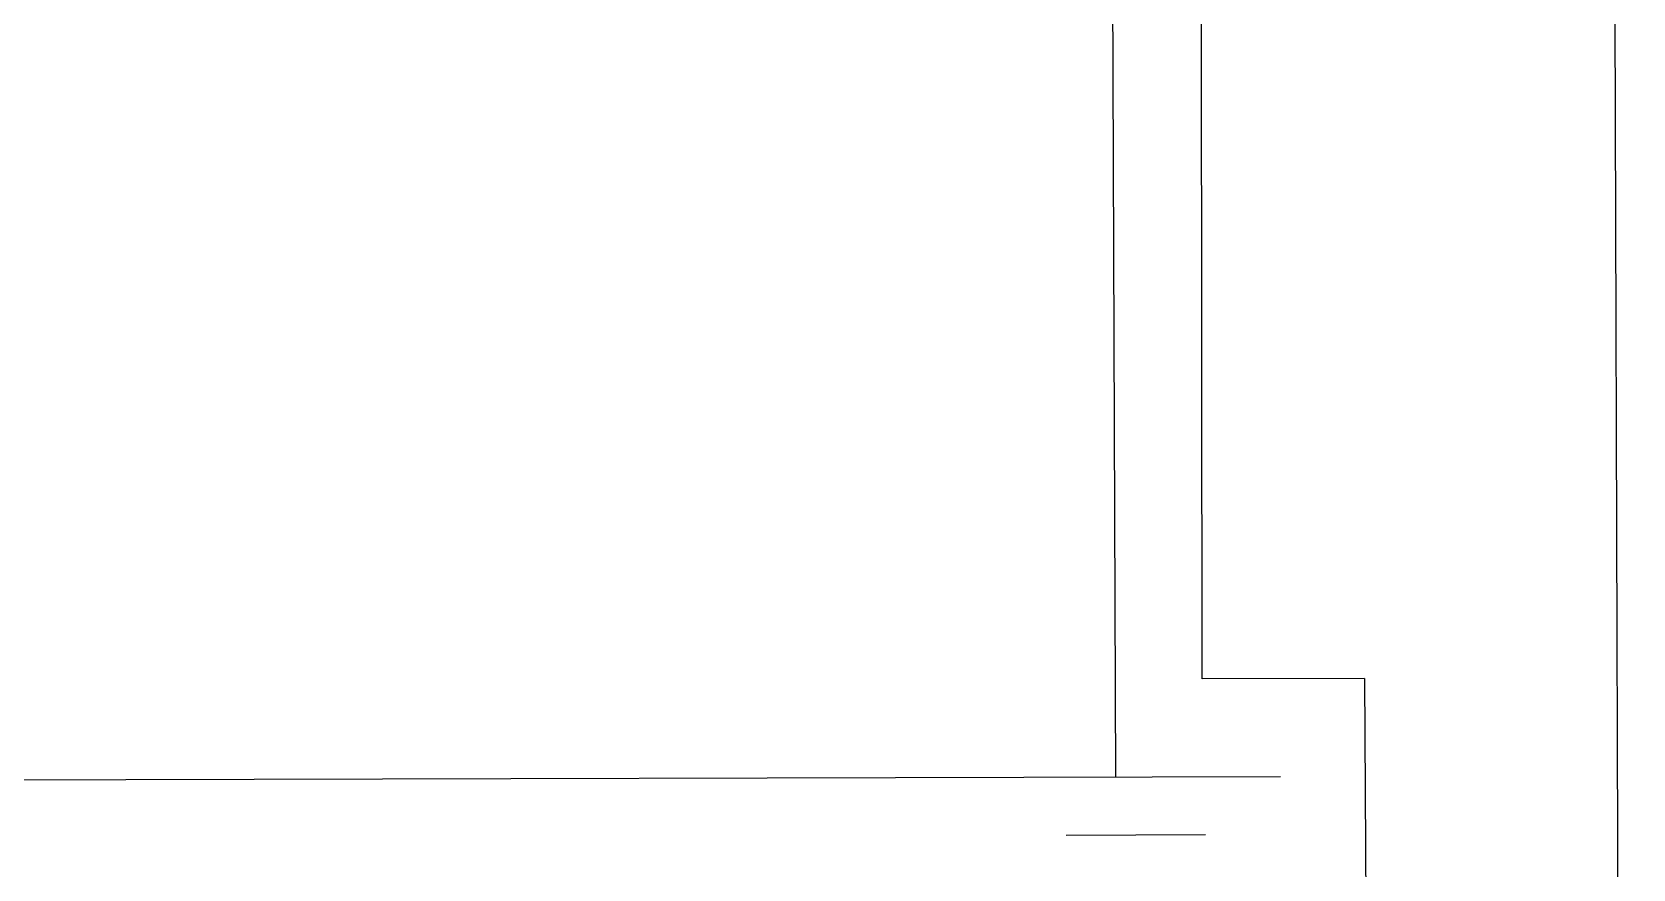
# Model space of a CAD drawing. Header units: inches. Extents: x -6006 to 7910, y 240 to 7918.
# Drawn here: x 4055.3 to 4214.3, y 2747.5 to 2830.7 of the extents above; entities that cross this region are included whole.
import ezdxf

# ---------------------------------------------------------------- set-up
doc = ezdxf.new("R2010")
doc.units = ezdxf.units.IN
doc.header["$MEASUREMENT"] = 0

msp = doc.modelspace()

# ---------------------------------------------------------------- linework, layer by layer
at = {"ltscale": 5}
for p, q in [((4187.62, 2766.47), (4171.5, 2766.43)), ((4179.3, 2756.69), (3989.48, 2756.2)), ((4171.83, 2750.93), (4158.01, 2750.88))]:
    msp.add_line(p, q, dxfattribs=at)
msp.add_line((4187.62, 2766.47), (4190.55, 2339.47))
at = {"color": 5, "ltscale": 5}
msp.add_lwpolyline([(4211.25, 3211.28), (4214.28, 2279.19), (3965.88, 2278.33), (3962.84, 3210.42)], close=True, dxfattribs=at)
at = {"color": 3, "ltscale": 5}
msp.add_lwpolyline([(4171.5, 2766.43), (4171.14, 3125.96), (4046.06, 3125.83), (4046.06, 2979.05), (4114.97, 2979.05), (4114.97, 2965.55)], dxfattribs=at)
at = {"color": 1, "ltscale": 5}
msp.add_lwpolyline([(4161.55, 3113.96), (4162.9, 2756.65)], dxfattribs=at)

doc.saveas('drawing.dxf')
